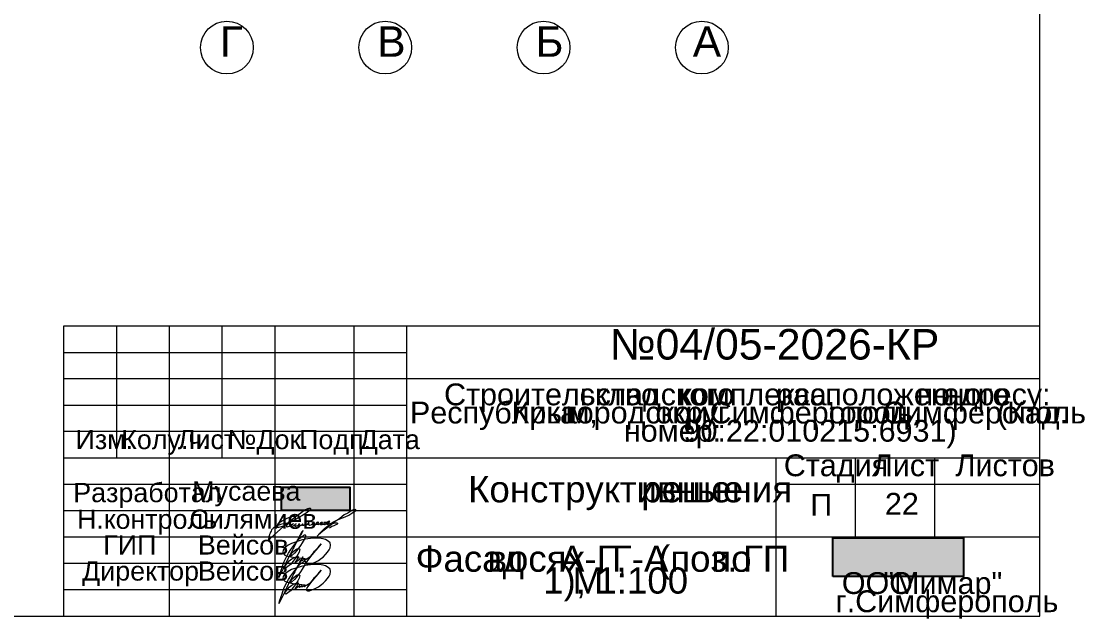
# Model space of a CAD drawing. Extents: x 8 to 21351, y 0 to 420.
# Drawn here: x 19069.7 to 19271.2, y 4.5 to 117.8 of the extents above; entities that cross this region are included whole.
import ezdxf

# ---------------------------------------------------------------- set-up
doc = ezdxf.new("R2010")
doc.units = 0
doc.styles.add('TEYPDFCAD_TEXT', font='arial.ttf')

msp = doc.modelspace()

# ---------------------------------------------------------------- hatches: boundary and pattern name
at = {"true_color": 0xffffff}
for points in [[(19118.99, 29.47), (19131.95, 29.47), (19131.95, 25.04), (19118.99, 25.04)], [(19223.5, 12.49), (19223.5, 19.83), (19248.22, 19.83), (19248.22, 12.49)]]:
    msp.add_hatch(color=0, dxfattribs=at).paths.add_polyline_path(points)

# ---------------------------------------------------------------- linework, layer by layer
at = {"color": 7, "lineweight": 20}
for p, q in [((19262.72, 4.98), (19262.72, 291.98)), ((19262.72, 59.98), (19077.72, 59.98)), ((19077.72, 59.98), (19077.72, 4.98)), ((19087.72, 59.98), (19087.72, 34.98)), ((19097.72, 59.98), (19097.72, 4.98)), ((19107.72, 59.98), (19107.72, 34.98)), ((19117.72, 59.98), (19117.72, 4.98)), ((19132.72, 59.98), (19132.72, 4.98)), ((19142.72, 59.98), (19142.72, 4.98)), ((19077.72, 54.98), (19142.72, 54.98)), ((19262.72, 49.98), (19077.72, 49.98)), ((19077.72, 44.98), (19142.72, 44.98)), ((19142.72, 39.98), (19077.72, 39.98)), ((19262.72, 34.98), (19077.72, 34.98)), ((19212.72, 4.98), (19212.72, 34.98)), ((19227.72, 34.98), (19227.72, 19.98)), ((19242.72, 34.98), (19242.72, 19.98)), ((19142.72, 29.98), (19077.72, 29.98)), ((19262.72, 29.98), (19212.72, 29.98)), ((19142.72, 24.98), (19077.72, 24.98)), ((19121.91, 24.06), (19122.4, 24.4)), ((19122.4, 24.4), (19123.01, 24.85)), ((19123.38, 24.36), (19122.86, 24.02)), ((19123.01, 24.85), (19123.22, 24.98)), ((19123.22, 24.98), (19123.45, 25.14)), ((19123.54, 24.44), (19123.38, 24.36)), ((19123.45, 25.14), (19123.58, 25.2)), ((19123.89, 24.66), (19123.54, 24.44)), ((19123.58, 25.2), (19123.77, 25.29)), ((19123.77, 25.29), (19123.88, 25.33)), ((19123.88, 25.33), (19123.99, 25.38)), ((19124.21, 24.92), (19123.89, 24.66)), ((19123.99, 25.38), (19124.11, 25.42)), ((19124.11, 25.42), (19124.26, 25.48)), ((19124.39, 25.08), (19124.21, 24.92)), ((19124.26, 25.48), (19124.34, 25.5)), ((19124.34, 25.5), (19124.45, 25.49)), ((19124.51, 25.24), (19124.39, 25.08)), ((19124.45, 25.49), (19124.53, 25.43)), ((19124.53, 25.43), (19124.51, 25.24)), ((19130.9, 24.18), (19130.08, 23.53)), ((19131.57, 24.54), (19130.9, 24.18)), ((19132.31, 25), (19131.57, 24.54)), ((19131.79, 24.16), (19132.54, 24.68)), ((19132.62, 25.17), (19132.31, 25)), ((19132.54, 24.68), (19133.06, 24.99)), ((19133, 25.22), (19132.62, 25.17)), ((19133.15, 25.17), (19133, 25.22)), ((19133.06, 24.99), (19133.15, 25.17)), ((19118.1, 22.22), (19118.05, 22.05)), ((19118.32, 22.45), (19118.1, 22.22)), ((19118.34, 22.19), (19118.21, 22.14)), ((19118.75, 22.81), (19118.32, 22.45)), ((19118.52, 22.25), (19118.34, 22.19)), ((19118.69, 22.29), (19118.52, 22.25)), ((19118.85, 22.35), (19118.69, 22.29)), ((19120.02, 23.49), (19118.75, 22.81)), ((19119.06, 22.43), (19118.85, 22.35)), ((19119.38, 22.48), (19119.06, 22.43)), ((19119.64, 22.53), (19119.38, 22.48)), ((19119.44, 22.04), (19119.79, 22.3)), ((19119.46, 22.15), (19119.8, 22.29)), ((19119.78, 22.56), (19119.64, 22.53)), ((19119.92, 22.58), (19119.78, 22.56)), ((19119.79, 22.3), (19119.96, 22.27)), ((19119.8, 22.29), (19120, 22.46)), ((19119.94, 22.57), (19119.92, 22.58)), ((19120.07, 22.47), (19119.94, 22.57)), ((19119.96, 22.27), (19120, 22.26)), ((19120.03, 22.26), (19119.99, 22.11)), ((19120, 22.46), (19120.17, 22.63)), ((19120, 22.26), (19120.06, 22.29)), ((19120.2, 23.58), (19120.02, 23.49)), ((19120.1, 22.34), (19120.03, 22.26)), ((19120.06, 22.29), (19120.15, 22.4)), ((19120.33, 22.49), (19120.07, 22.47)), ((19120.18, 22.44), (19120.1, 22.34)), ((19120.15, 22.4), (19120.32, 22.54)), ((19120.17, 22.63), (19120.4, 22.86)), ((19120.29, 22.52), (19120.18, 22.44)), ((19120.48, 23.69), (19120.2, 23.58)), ((19120.37, 22.57), (19120.29, 22.52)), ((19120.32, 22.54), (19120.48, 22.63)), ((19120.61, 22.7), (19120.33, 22.49)), ((19120.47, 22.64), (19120.37, 22.57)), ((19120.4, 22.86), (19121.13, 23.44)), ((19120.6, 22.68), (19120.47, 22.64)), ((19120.71, 23.76), (19120.48, 23.69)), ((19120.48, 22.63), (19120.56, 22.67)), ((19120.56, 22.67), (19120.67, 22.68)), ((19120.67, 22.68), (19120.6, 22.68)), ((19121.19, 23.09), (19120.61, 22.7)), ((19120.87, 23.81), (19120.71, 23.76)), ((19120.73, 22.16), (19120.9, 22.27)), ((19120.96, 22.31), (19120.81, 22.16)), ((19121.05, 23.87), (19120.87, 23.81)), ((19120.9, 22.27), (19120.99, 22.34)), ((19121.16, 22.45), (19120.96, 22.31)), ((19120.99, 22.34), (19121.07, 22.41)), ((19121.12, 23.89), (19121.05, 23.87)), ((19121.05, 22.92), (19121.23, 23)), ((19121.07, 22.41), (19121.13, 22.45)), ((19121.19, 23.9), (19121.12, 23.89)), ((19121.13, 23.44), (19121.54, 23.79)), ((19121.13, 22.45), (19121.24, 22.5)), ((19121.22, 22.47), (19121.16, 22.45)), ((19121.25, 23.92), (19121.19, 23.9)), ((19121.4, 23.18), (19121.19, 23.09)), ((19121.24, 22.5), (19121.22, 22.47)), ((19121.23, 23), (19121.31, 23.05)), ((19121.24, 22.5), (19121.26, 22.55)), ((19121.25, 22.53), (19121.24, 22.5)), ((19121.32, 23.92), (19121.25, 23.92)), ((19121.26, 22.55), (19121.25, 22.53)), ((19121.31, 23.05), (19121.35, 23.08)), ((19121.41, 23.92), (19121.32, 23.92)), ((19121.35, 23.08), (19121.42, 23.14)), ((19121.36, 22.16), (19121.42, 22.19)), ((19121.79, 23.36), (19121.4, 23.18)), ((19121.49, 23.92), (19121.41, 23.92)), ((19121.42, 23.14), (19121.45, 23.16)), ((19121.42, 22.19), (19121.47, 22.22)), ((19121.45, 23.16), (19121.56, 23.28)), ((19121.47, 22.22), (19121.56, 22.3)), ((19121.56, 23.9), (19121.49, 23.92)), ((19121.57, 22.3), (19121.51, 22.24)), ((19121.51, 22.24), (19121.51, 22.14)), ((19121.54, 23.79), (19121.91, 24.06)), ((19121.61, 23.86), (19121.56, 23.9)), ((19121.56, 23.28), (19121.61, 23.37)), ((19121.56, 22.3), (19121.59, 22.32)), ((19121.62, 22.36), (19121.57, 22.3)), ((19121.59, 22.32), (19121.63, 22.42)), ((19121.64, 23.82), (19121.61, 23.86)), ((19121.61, 23.37), (19121.64, 23.45)), ((19121.65, 22.41), (19121.62, 22.36)), ((19121.63, 22.42), (19121.71, 22.48)), ((19121.68, 23.74), (19121.64, 23.82)), ((19121.64, 23.45), (19121.69, 23.57)), ((19121.68, 22.45), (19121.65, 22.41)), ((19121.69, 23.65), (19121.68, 23.74)), ((19121.81, 22.5), (19121.68, 22.45)), ((19121.69, 23.57), (19121.69, 23.65)), ((19121.71, 22.48), (19121.81, 22.5)), ((19122.31, 23.69), (19121.79, 23.36)), ((19121.94, 22.11), (19122.08, 22.17)), ((19122.08, 22.17), (19122.1, 22.18)), ((19122.1, 22.18), (19122.19, 22.23)), ((19122.19, 22.23), (19122.22, 22.26)), ((19122.22, 22.26), (19122.25, 22.28)), ((19122.24, 22.28), (19122.28, 22.34)), ((19122.28, 22.34), (19122.32, 22.44)), ((19122.86, 24.02), (19122.31, 23.69)), ((19122.32, 22.44), (19122.35, 22.5)), ((19122.39, 22.59), (19122.34, 22.42)), ((19122.34, 22.42), (19122.34, 22.32)), ((19122.34, 22.32), (19122.34, 22.24)), ((19122.34, 22.24), (19122.38, 22.23)), ((19122.35, 22.5), (19122.39, 22.59)), ((19122.38, 22.23), (19122.43, 22.22)), ((19122.43, 22.22), (19122.49, 22.22)), ((19122.49, 22.22), (19122.53, 22.25)), ((19122.53, 22.25), (19122.73, 22.26)), ((19122.73, 22.26), (19122.79, 22.28)), ((19122.79, 22.28), (19122.88, 22.31)), ((19122.88, 22.31), (19122.9, 22.33)), ((19122.9, 22.33), (19122.96, 22.37)), ((19122.96, 22.37), (19123, 22.41)), ((19123.01, 22.42), (19122.99, 22.35)), ((19122.99, 22.35), (19122.99, 22.3)), ((19122.99, 22.3), (19123, 22.25)), ((19123, 22.41), (19123.04, 22.46)), ((19123, 22.25), (19123.05, 22.24)), ((19123.02, 22.45), (19123.01, 22.42)), ((19123.05, 22.47), (19123.02, 22.45)), ((19123.04, 22.46), (19123.09, 22.49)), ((19123.09, 22.49), (19123.05, 22.47)), ((19123.05, 22.24), (19123.1, 22.24)), ((19123.1, 22.24), (19123.25, 22.26)), ((19123.25, 22.26), (19123.39, 22.31)), ((19123.39, 22.31), (19123.53, 22.35)), ((19123.53, 22.35), (19123.71, 22.37)), ((19123.69, 22.81), (19123.64, 22.69)), ((19123.64, 22.69), (19123.64, 22.54)), ((19123.64, 22.54), (19123.64, 22.44)), ((19123.64, 22.44), (19123.68, 22.42)), ((19123.68, 22.42), (19123.73, 22.41)), ((19123.83, 22.89), (19123.69, 22.81)), ((19123.71, 22.37), (19123.85, 22.44)), ((19123.73, 22.41), (19123.78, 22.4)), ((19123.78, 22.4), (19123.85, 22.39)), ((19124, 22.93), (19123.83, 22.89)), ((19123.85, 22.44), (19123.92, 22.49)), ((19123.85, 22.39), (19124, 22.41)), ((19123.92, 22.49), (19124.08, 22.57)), ((19124.11, 22.93), (19124, 22.93)), ((19124, 22.41), (19124.06, 22.47)), ((19124.06, 22.47), (19124.12, 22.56)), ((19124.08, 22.57), (19124.12, 22.6)), ((19124.12, 22.51), (19124.09, 22.42)), ((19124.09, 22.42), (19124.09, 22.36)), ((19124.09, 22.36), (19124.17, 22.36)), ((19124.15, 22.91), (19124.11, 22.93)), ((19124.12, 22.6), (19124.17, 22.81)), ((19124.2, 22.69), (19124.12, 22.51)), ((19124.12, 22.56), (19124.17, 22.64)), ((19124.17, 22.89), (19124.15, 22.91)), ((19124.17, 22.81), (19124.17, 22.89)), ((19124.17, 22.64), (19124.2, 22.69)), ((19124.17, 22.36), (19124.39, 22.28)), ((19124.39, 22.28), (19124.61, 22.34)), ((19124.61, 22.34), (19124.72, 22.37)), ((19124.72, 22.37), (19124.99, 22.46)), ((19124.84, 22.53), (19124.81, 22.44)), ((19124.81, 22.44), (19124.81, 22.38)), ((19124.81, 22.38), (19124.84, 22.36)), ((19124.87, 22.59), (19124.84, 22.53)), ((19124.84, 22.36), (19124.89, 22.36)), ((19124.92, 22.66), (19124.87, 22.59)), ((19124.89, 22.36), (19124.99, 22.34)), ((19124.98, 22.71), (19124.92, 22.66)), ((19125.04, 22.72), (19124.98, 22.71)), ((19124.99, 22.46), (19125.05, 22.47)), ((19124.99, 22.34), (19125.14, 22.33)), ((19125.12, 22.74), (19125.04, 22.72)), ((19125.05, 22.47), (19125.13, 22.53)), ((19125.17, 22.73), (19125.12, 22.74)), ((19125.13, 22.53), (19125.17, 22.57)), ((19125.14, 22.33), (19125.21, 22.35)), ((19125.21, 22.73), (19125.17, 22.73)), ((19125.17, 22.57), (19125.23, 22.62)), ((19125.24, 22.73), (19125.21, 22.73)), ((19125.21, 22.35), (19125.43, 22.38)), ((19125.23, 22.68), (19125.24, 22.73)), ((19125.23, 22.62), (19125.23, 22.68)), ((19125.43, 22.38), (19125.54, 22.4)), ((19125.54, 22.4), (19125.61, 22.42)), ((19125.57, 22.61), (19125.56, 22.55)), ((19125.56, 22.55), (19125.56, 22.48)), ((19125.56, 22.48), (19125.6, 22.45)), ((19125.63, 22.68), (19125.57, 22.61)), ((19125.6, 22.45), (19125.69, 22.41)), ((19125.61, 22.42), (19125.74, 22.49)), ((19125.68, 22.73), (19125.63, 22.68)), ((19125.78, 22.78), (19125.68, 22.73)), ((19125.69, 22.41), (19125.77, 22.41)), ((19125.74, 22.49), (19125.85, 22.53)), ((19125.77, 22.41), (19125.94, 22.4)), ((19125.88, 22.8), (19125.78, 22.78)), ((19125.85, 22.53), (19125.95, 22.65)), ((19125.96, 22.81), (19125.88, 22.8)), ((19125.94, 22.4), (19126.06, 22.43)), ((19125.95, 22.65), (19126, 22.72)), ((19125.99, 22.81), (19125.96, 22.81)), ((19126.01, 22.78), (19125.99, 22.81)), ((19126, 22.72), (19126.01, 22.78)), ((19126.06, 22.43), (19126.28, 22.48)), ((19126.28, 22.48), (19126.45, 22.49)), ((19126.35, 22.64), (19126.29, 22.58)), ((19126.29, 22.58), (19126.29, 22.51)), ((19126.29, 22.51), (19126.3, 22.45)), ((19126.3, 22.45), (19126.4, 22.4)), ((19126.43, 22.69), (19126.35, 22.64)), ((19126.4, 22.4), (19126.48, 22.4)), ((19126.5, 22.74), (19126.43, 22.69)), ((19126.45, 22.49), (19126.58, 22.55)), ((19126.48, 22.4), (19126.56, 22.4)), ((19126.56, 22.76), (19126.5, 22.74)), ((19126.63, 22.76), (19126.56, 22.76)), ((19126.56, 22.4), (19126.73, 22.4)), ((19126.58, 22.55), (19126.7, 22.61)), ((19126.75, 22.75), (19126.63, 22.76)), ((19126.7, 22.61), (19126.77, 22.7)), ((19126.73, 22.4), (19126.86, 22.41)), ((19126.77, 22.7), (19126.75, 22.75)), ((19126.86, 22.41), (19126.91, 22.42)), ((19126.91, 22.42), (19127.01, 22.43)), ((19127.01, 22.43), (19127.03, 22.45)), ((19127.03, 22.45), (19127.11, 22.45)), ((19127.31, 22.78), (19127.05, 22.73)), ((19127.05, 22.73), (19127.05, 22.55)), ((19127.05, 22.55), (19127.16, 22.39)), ((19127.11, 22.45), (19127.21, 22.46)), ((19127.16, 22.39), (19127.27, 22.4)), ((19127.21, 22.46), (19127.39, 22.55)), ((19127.27, 22.4), (19127.48, 22.59)), ((19127.54, 22.78), (19127.31, 22.78)), ((19127.39, 22.55), (19127.56, 22.65)), ((19127.48, 22.59), (19127.69, 22.65)), ((19127.56, 22.65), (19127.54, 22.78)), ((19127.57, 22.59), (19127.54, 22.46)), ((19127.54, 22.46), (19127.6, 22.43)), ((19127.67, 22.73), (19127.57, 22.59)), ((19127.6, 22.43), (19127.73, 22.42)), ((19127.89, 22.92), (19127.67, 22.73)), ((19127.69, 22.65), (19128.01, 22.69)), ((19127.73, 22.42), (19127.86, 22.43)), ((19127.82, 22.11), (19128.46, 22.45)), ((19129.12, 22.86), (19127.85, 21.88)), ((19127.86, 22.43), (19128.44, 22.64)), ((19128.16, 23.02), (19127.89, 22.92)), ((19128.01, 22.69), (19128.16, 23.02)), ((19128.44, 22.64), (19128.98, 22.94)), ((19128.46, 22.45), (19129.06, 22.66)), ((19129.28, 22.34), (19128.93, 22.14)), ((19128.98, 22.94), (19129.65, 23.24)), ((19129.06, 22.66), (19129.47, 22.66)), ((19130.08, 23.53), (19129.12, 22.86)), ((19129.53, 22.39), (19129.28, 22.34)), ((19129.47, 22.66), (19129.62, 22.65)), ((19129.63, 22.59), (19129.53, 22.39)), ((19129.62, 22.65), (19129.63, 22.59)), ((19129.65, 23.24), (19130.58, 23.62)), ((19130.58, 23.62), (19131.05, 23.81)), ((19131.05, 23.81), (19131.79, 24.16)), ((19116.67, 20.2), (19116.63, 20.04)), ((19116.72, 20.39), (19116.67, 20.2)), ((19116.76, 20.49), (19116.72, 20.39)), ((19116.8, 20.63), (19116.76, 20.49)), ((19116.86, 20.76), (19116.8, 20.63)), ((19116.93, 20.95), (19116.86, 20.76)), ((19117.03, 21.13), (19116.93, 20.95)), ((19117.02, 19.83), (19119.44, 22.04)), ((19117.14, 21.35), (19117.03, 21.13)), ((19117.23, 21.46), (19117.14, 21.35)), ((19117.34, 21.58), (19117.23, 21.46)), ((19117.42, 21.69), (19117.34, 21.58)), ((19117.59, 21.8), (19117.42, 21.69)), ((19117.77, 21.9), (19117.59, 21.8)), ((19117.99, 22), (19117.77, 21.9)), ((19118.12, 22.07), (19117.99, 22)), ((19118.05, 22.05), (19118.06, 21.94)), ((19118.06, 21.94), (19118.15, 21.87)), ((19118.21, 22.14), (19118.12, 22.07)), ((19118.15, 21.87), (19118.48, 21.88)), ((19118.48, 21.88), (19119.46, 22.15)), ((19119.99, 22.11), (19119.97, 22.01)), ((19119.97, 22.01), (19120.02, 21.96)), ((19120.02, 21.96), (19120.1, 21.96)), ((19120.1, 21.96), (19120.26, 21.99)), ((19120.26, 21.99), (19120.45, 22.04)), ((19120.45, 22.04), (19120.56, 22.09)), ((19120.56, 22.09), (19120.64, 22.13)), ((19120.64, 22.13), (19120.73, 22.16)), ((19120.81, 22.16), (19120.79, 22.08)), ((19120.79, 22.08), (19120.8, 22.04)), ((19120.8, 22.04), (19120.86, 22.04)), ((19120.86, 22.04), (19120.93, 22.05)), ((19120.93, 22.05), (19121.07, 22.06)), ((19121.07, 22.06), (19121.2, 22.09)), ((19121.2, 22.09), (19121.25, 22.12)), ((19121.25, 22.12), (19121.36, 22.16)), ((19121.51, 22.14), (19121.53, 22.11)), ((19121.53, 22.11), (19121.57, 22.08)), ((19121.57, 22.08), (19121.66, 22.08)), ((19121.66, 22.08), (19121.74, 22.09)), ((19121.74, 22.09), (19121.79, 22.1)), ((19121.79, 22.1), (19121.94, 22.11)), ((19122.39, 19.86), (19122.62, 20.28)), ((19122.42, 20.2), (19122.4, 20.14)), ((19122.49, 20.31), (19122.42, 20.2)), ((19122.55, 20.4), (19122.49, 20.31)), ((19122.6, 20.52), (19122.55, 20.4)), ((19122.75, 20.79), (19122.6, 20.52)), ((19122.62, 20.28), (19122.74, 20.48)), ((19122.74, 20.48), (19122.84, 20.68)), ((19122.79, 20.89), (19122.75, 20.79)), ((19122.81, 20.92), (19122.79, 20.89)), ((19122.91, 21.06), (19122.81, 20.92)), ((19122.84, 20.68), (19122.89, 20.81)), ((19122.84, 20.07), (19122.97, 20.18)), ((19122.89, 20.81), (19123.04, 21.06)), ((19122.98, 21.14), (19122.91, 21.06)), ((19122.97, 20.18), (19123.1, 20.25)), ((19123.04, 21.19), (19122.98, 21.14)), ((19123.06, 21.21), (19123.04, 21.19)), ((19123.04, 21.06), (19123.06, 21.2)), ((19123.06, 21.2), (19123.06, 21.21)), ((19123.1, 20.25), (19123.24, 20.33)), ((19123.24, 20.33), (19123.39, 20.39)), ((19123.39, 20.39), (19123.48, 20.4)), ((19123.48, 20.4), (19123.51, 20.4)), ((19123.57, 20.25), (19123.49, 19.93)), ((19123.51, 20.4), (19123.52, 20.39)), ((19123.52, 20.39), (19123.54, 20.36)), ((19123.54, 20.36), (19123.57, 20.31)), ((19123.57, 20.31), (19123.57, 20.25)), ((19125.77, 20.18), (19126.39, 20.87)), ((19126.02, 20.4), (19125.77, 20.18)), ((19126.84, 21.09), (19126.02, 20.4)), ((19126.39, 20.87), (19127.11, 21.55)), ((19127.85, 21.88), (19126.84, 21.09)), ((19127.11, 21.55), (19127.82, 22.11)), ((19128.54, 21.98), (19128.12, 21.7)), ((19128.93, 22.14), (19128.54, 21.98)), ((19142.72, 19.98), (19077.72, 19.98)), ((19116.59, 19.81), (19116.56, 19.61)), ((19116.56, 19.61), (19116.56, 19.46)), ((19116.56, 19.46), (19116.62, 19.48)), ((19116.63, 20.04), (19116.59, 19.81)), ((19116.62, 19.48), (19116.75, 19.56)), ((19116.75, 19.56), (19117.02, 19.83)), ((19120.25, 18.46), (19119.75, 18.06)), ((19120.88, 18.8), (19120.25, 18.46)), ((19120.76, 17.61), (19121.33, 18.41)), ((19122.71, 19.4), (19120.88, 18.8)), ((19121.33, 18.41), (19122.13, 19.39)), ((19121.54, 18.41), (19121.38, 18.04)), ((19121.82, 18.94), (19121.54, 18.41)), ((19122, 19.3), (19121.82, 18.94)), ((19122.1, 19.5), (19122, 19.3)), ((19122.07, 19.38), (19122.31, 19.72)), ((19122.21, 19.78), (19122.1, 19.5)), ((19122.13, 19.39), (19122.51, 19.76)), ((19122.4, 20.14), (19122.21, 19.78)), ((19122.63, 18.4), (19122.29, 17.92)), ((19122.31, 19.72), (19122.39, 19.86)), ((19122.51, 19.76), (19122.68, 19.94)), ((19122.94, 18.89), (19122.63, 18.4)), ((19122.68, 19.94), (19122.77, 20.03)), ((19123.55, 19.6), (19122.71, 19.4)), ((19122.77, 20.03), (19122.84, 20.07)), ((19123.31, 19.5), (19122.94, 18.89)), ((19123.49, 19.93), (19123.31, 19.5)), ((19124.93, 19.79), (19123.55, 19.6)), ((19126.15, 19.79), (19124.93, 19.79)), ((19126.52, 18.69), (19125.5, 17.5)), ((19125.95, 18.03), (19126.52, 18.69)), ((19126.88, 19.65), (19126.15, 19.79)), ((19127.36, 19.5), (19126.88, 19.65)), ((19127.86, 19.24), (19127.36, 19.5)), ((19128.21, 18.88), (19127.86, 19.24)), ((19128.31, 18.47), (19128.21, 18.88)), ((19128.21, 17.95), (19128.31, 18.47)), ((19262.72, 19.98), (19142.72, 19.98)), ((19119.36, 17.49), (19119.29, 17.13)), ((19119.29, 17.13), (19119.35, 16.91)), ((19119.35, 16.91), (19119.65, 16.59)), ((19119.48, 17.7), (19119.36, 17.49)), ((19119.75, 18.06), (19119.48, 17.7)), ((19119.54, 15.39), (19120, 16.36)), ((19119.65, 16.59), (19120.25, 16.33)), ((19120, 16.36), (19120.33, 16.94)), ((19120.49, 16.41), (19120.13, 15.67)), ((19120.25, 16.33), (19121.23, 16.15)), ((19120.33, 16.94), (19120.76, 17.61)), ((19120.64, 16.68), (19120.49, 16.41)), ((19120.6, 16.26), (19120.61, 16.33)), ((19120.7, 16.3), (19120.6, 16.26)), ((19120.61, 16.33), (19120.64, 16.44)), ((19120.84, 17.02), (19120.64, 16.68)), ((19120.64, 16.44), (19120.82, 16.71)), ((19120.91, 16.42), (19120.7, 16.3)), ((19120.82, 16.71), (19121.06, 17.04)), ((19121.09, 17.58), (19120.84, 17.02)), ((19121.47, 16.91), (19120.91, 16.42)), ((19121.06, 17.04), (19121.4, 17.38)), ((19121.24, 17.83), (19121.09, 17.58)), ((19121.77, 16.17), (19121.23, 15.45)), ((19121.23, 16.15), (19124, 15.85)), ((19121.38, 18.04), (19121.24, 17.83)), ((19121.32, 16.08), (19121.61, 16.2)), ((19121.4, 17.38), (19121.75, 17.66)), ((19121.93, 17.44), (19121.47, 16.91)), ((19121.61, 16.2), (19121.8, 16.27)), ((19121.75, 17.66), (19122.01, 17.79)), ((19122.12, 16.7), (19121.77, 16.17)), ((19121.8, 16.27), (19121.98, 16.32)), ((19122.29, 17.92), (19121.93, 17.44)), ((19121.98, 16.32), (19122.08, 16.31)), ((19122.01, 17.79), (19122.19, 17.82)), ((19122.2, 16.12), (19122.02, 15.83)), ((19122.08, 16.31), (19122.23, 16.27)), ((19122.33, 17.15), (19122.12, 16.7)), ((19122.19, 17.82), (19122.28, 17.82)), ((19122.23, 16.27), (19122.2, 16.12)), ((19122.28, 17.82), (19122.39, 17.78)), ((19122.45, 17.42), (19122.33, 17.15)), ((19122.39, 17.78), (19122.46, 17.68)), ((19122.46, 17.68), (19122.45, 17.42)), ((19122.98, 16.16), (19122.91, 16.08)), ((19123.04, 16.2), (19122.98, 16.16)), ((19123.06, 16.23), (19123.04, 16.2)), ((19123.04, 16.08), (19123.06, 16.21)), ((19123.06, 16.21), (19123.06, 16.23)), ((19124.07, 16.06), (19124.56, 16.38)), ((19124.52, 16.31), (19124.17, 15.86)), ((19125.05, 16.98), (19124.52, 16.31)), ((19124.56, 16.38), (19125.07, 16.98)), ((19125.5, 17.5), (19125.05, 16.98)), ((19125.07, 16.98), (19125.29, 17.29)), ((19125.29, 17.29), (19125.53, 17.54)), ((19125.53, 17.54), (19125.95, 18.03)), ((19126.59, 16), (19126.88, 16.2)), ((19126.88, 16.2), (19127.35, 16.67)), ((19127.35, 16.67), (19127.75, 17.11)), ((19127.75, 17.11), (19128.02, 17.54)), ((19128.02, 17.54), (19128.21, 17.95)), ((19142.72, 14.98), (19077.72, 14.98)), ((19118.92, 13.71), (19119.15, 14.23)), ((19119.15, 14.23), (19119.25, 14.68)), ((19119.62, 14.57), (19119.15, 13.6)), ((19119.25, 14.68), (19119.54, 15.39)), ((19119.84, 15.08), (19119.62, 14.57)), ((19119.73, 14.31), (19119.8, 14.59)), ((19119.74, 14.17), (19119.73, 14.31)), ((19119.81, 14.15), (19119.74, 14.17)), ((19119.8, 14.59), (19120.06, 14.95)), ((19119.95, 14.19), (19119.81, 14.15)), ((19120.13, 15.67), (19119.84, 15.08)), ((19120.23, 14.38), (19119.95, 14.19)), ((19120.06, 14.95), (19120.49, 15.48)), ((19120.7, 14.79), (19120.23, 14.38)), ((19120.49, 15.48), (19120.71, 15.69)), ((19121.23, 15.45), (19120.7, 14.79)), ((19120.71, 15.69), (19120.99, 15.88)), ((19122.71, 14.41), (19120.88, 13.82)), ((19120.99, 15.88), (19121.32, 16.08)), ((19121.33, 13.43), (19122.13, 14.4)), ((19121.66, 15.35), (19121.52, 15.12)), ((19121.52, 15.12), (19121.62, 15.18)), ((19121.62, 15.18), (19121.99, 15.46)), ((19122.02, 15.83), (19121.66, 15.35)), ((19122, 14.31), (19121.82, 13.95)), ((19121.99, 15.46), (19122.3, 15.68)), ((19122.1, 14.52), (19122, 14.31)), ((19122.07, 14.4), (19122.31, 14.74)), ((19122.21, 14.8), (19122.1, 14.52)), ((19122.13, 14.4), (19122.51, 14.78)), ((19122.4, 15.16), (19122.21, 14.8)), ((19122.3, 15.68), (19122.49, 15.81)), ((19122.31, 14.74), (19122.39, 14.88)), ((19122.39, 14.88), (19122.62, 15.3)), ((19122.42, 15.22), (19122.4, 15.16)), ((19122.49, 15.33), (19122.42, 15.22)), ((19122.55, 15.41), (19122.49, 15.33)), ((19122.51, 14.78), (19122.68, 14.95)), ((19122.6, 15.53), (19122.55, 15.41)), ((19122.75, 15.81), (19122.6, 15.53)), ((19122.62, 15.3), (19122.74, 15.5)), ((19122.68, 14.95), (19122.77, 15.04)), ((19123.55, 14.62), (19122.71, 14.41)), ((19122.74, 15.5), (19122.84, 15.7)), ((19122.79, 15.9), (19122.75, 15.81)), ((19122.77, 15.04), (19122.84, 15.09)), ((19122.81, 15.94), (19122.79, 15.9)), ((19122.91, 16.08), (19122.81, 15.94)), ((19122.82, 15.64), (19122.81, 15.58)), ((19122.81, 15.58), (19122.82, 15.54)), ((19122.84, 15.74), (19122.82, 15.68)), ((19122.82, 15.68), (19122.82, 15.64)), ((19122.82, 15.54), (19122.83, 15.54)), ((19122.83, 15.54), (19123.05, 15.62)), ((19122.84, 15.7), (19122.89, 15.83)), ((19122.84, 15.09), (19122.97, 15.2)), ((19122.89, 15.83), (19123.04, 16.08)), ((19123.31, 14.52), (19122.94, 13.91)), ((19122.97, 15.2), (19123.1, 15.27)), ((19123.05, 15.62), (19123.13, 15.65)), ((19123.1, 15.27), (19123.24, 15.34)), ((19123.13, 15.65), (19123.17, 15.68)), ((19123.17, 15.68), (19123.22, 15.71)), ((19123.22, 15.71), (19123.31, 15.76)), ((19123.24, 15.34), (19123.39, 15.41)), ((19123.31, 15.76), (19123.34, 15.8)), ((19123.34, 15.8), (19123.31, 15.75)), ((19123.31, 15.75), (19123.31, 15.65)), ((19123.31, 15.65), (19123.31, 15.6)), ((19123.31, 15.6), (19123.32, 15.59)), ((19123.49, 14.94), (19123.31, 14.52)), ((19123.32, 15.59), (19123.4, 15.61)), ((19123.39, 15.41), (19123.48, 15.42)), ((19123.4, 15.61), (19123.45, 15.64)), ((19123.45, 15.64), (19123.52, 15.68)), ((19123.48, 15.42), (19123.51, 15.42)), ((19123.57, 15.27), (19123.49, 14.94)), ((19123.51, 15.42), (19123.52, 15.41)), ((19123.52, 15.68), (19123.56, 15.71)), ((19123.52, 15.41), (19123.54, 15.38)), ((19123.54, 15.38), (19123.57, 15.32)), ((19124.93, 14.81), (19123.55, 14.62)), ((19123.56, 15.71), (19123.64, 15.76)), ((19123.57, 15.32), (19123.57, 15.27)), ((19123.64, 15.76), (19124.07, 16.06)), ((19123.76, 15.12), (19123.75, 15.01)), ((19123.75, 15.01), (19123.77, 14.92)), ((19123.84, 15.34), (19123.76, 15.12)), ((19123.77, 14.92), (19123.84, 14.84)), ((19124.17, 15.86), (19123.84, 15.34)), ((19123.84, 14.84), (19123.96, 14.79)), ((19123.96, 14.79), (19124.31, 14.8)), ((19124, 15.85), (19124.03, 15.81)), ((19124.31, 14.8), (19125.42, 15.21)), ((19126.15, 14.81), (19124.93, 14.81)), ((19125.42, 15.21), (19126.03, 15.55)), ((19126.03, 15.55), (19126.59, 16)), ((19126.88, 14.67), (19126.15, 14.81)), ((19127.36, 14.52), (19126.88, 14.67)), ((19127.86, 14.25), (19127.36, 14.52)), ((19128.21, 13.9), (19127.86, 14.25)), ((19118.81, 12.93), (19118.53, 12.35)), ((19118.53, 12.35), (19118.56, 12.49)), ((19118.56, 12.49), (19118.64, 12.76)), ((19118.64, 12.76), (19118.71, 13.06)), ((19118.71, 13.06), (19118.83, 13.32)), ((19119.15, 13.6), (19118.81, 12.93)), ((19118.83, 13.32), (19118.92, 13.71)), ((19119.36, 12.5), (19119.29, 12.14)), ((19119.29, 12.14), (19119.35, 11.92)), ((19119.48, 12.72), (19119.36, 12.5)), ((19119.75, 13.07), (19119.48, 12.72)), ((19120.25, 13.47), (19119.75, 13.07)), ((19120.88, 13.82), (19120.25, 13.47)), ((19120.33, 11.96), (19120.76, 12.63)), ((19120.76, 12.63), (19121.33, 13.43)), ((19121.09, 12.6), (19120.84, 12.03)), ((19121.06, 12.06), (19121.4, 12.4)), ((19121.24, 12.84), (19121.09, 12.6)), ((19121.38, 13.06), (19121.24, 12.84)), ((19121.54, 13.43), (19121.38, 13.06)), ((19121.4, 12.4), (19121.75, 12.67)), ((19121.93, 12.46), (19121.47, 11.93)), ((19121.82, 13.95), (19121.54, 13.43)), ((19121.75, 12.67), (19122.01, 12.81)), ((19122.29, 12.94), (19121.93, 12.46)), ((19122.01, 12.81), (19122.19, 12.83)), ((19122.33, 12.17), (19122.12, 11.71)), ((19122.19, 12.83), (19122.28, 12.84)), ((19122.28, 12.84), (19122.39, 12.8)), ((19122.63, 13.42), (19122.29, 12.94)), ((19122.45, 12.44), (19122.33, 12.17)), ((19122.39, 12.8), (19122.46, 12.7)), ((19122.46, 12.7), (19122.45, 12.44)), ((19122.94, 13.91), (19122.63, 13.42)), ((19125.5, 12.51), (19125.05, 11.99)), ((19125.07, 12), (19125.29, 12.3)), ((19125.29, 12.3), (19125.53, 12.55)), ((19126.52, 13.71), (19125.5, 12.51)), ((19125.53, 12.55), (19125.95, 13.04)), ((19125.95, 13.04), (19126.52, 13.71)), ((19127.35, 11.69), (19127.75, 12.13)), ((19127.75, 12.13), (19128.02, 12.56)), ((19128.02, 12.56), (19128.21, 12.97)), ((19128.31, 13.49), (19128.21, 13.9)), ((19128.21, 12.97), (19128.31, 13.49)), ((19119.25, 9.7), (19119.54, 10.41)), ((19119.35, 11.92), (19119.65, 11.61)), ((19119.54, 10.41), (19120, 11.38)), ((19119.84, 10.09), (19119.62, 9.59)), ((19119.65, 11.61), (19120.25, 11.35)), ((19120.13, 10.69), (19119.84, 10.09)), ((19120, 11.38), (19120.33, 11.96)), ((19120.06, 9.97), (19120.49, 10.5)), ((19120.49, 11.42), (19120.13, 10.69)), ((19120.25, 11.35), (19121.23, 11.17)), ((19120.64, 11.69), (19120.49, 11.42)), ((19120.49, 10.5), (19120.71, 10.71)), ((19120.6, 11.28), (19120.61, 11.34)), ((19120.7, 11.31), (19120.6, 11.28)), ((19120.61, 11.34), (19120.64, 11.46)), ((19120.84, 12.03), (19120.64, 11.69)), ((19120.64, 11.46), (19120.82, 11.73)), ((19120.91, 11.44), (19120.7, 11.31)), ((19121.23, 10.46), (19120.7, 9.81)), ((19120.71, 10.71), (19120.99, 10.89)), ((19120.82, 11.73), (19121.06, 12.06)), ((19121.47, 11.93), (19120.91, 11.44)), ((19120.99, 10.89), (19121.32, 11.1)), ((19121.77, 11.18), (19121.23, 10.46)), ((19121.23, 11.17), (19124, 10.87)), ((19121.32, 11.1), (19121.61, 11.21)), ((19121.66, 10.36), (19121.52, 10.14)), ((19121.52, 10.14), (19121.62, 10.2)), ((19121.61, 11.21), (19121.8, 11.28)), ((19121.62, 10.2), (19121.99, 10.48)), ((19122.02, 10.85), (19121.66, 10.36)), ((19122.12, 11.71), (19121.77, 11.18)), ((19121.8, 11.28), (19121.98, 11.34)), ((19121.98, 11.34), (19122.08, 11.33)), ((19121.99, 10.48), (19122.3, 10.7)), ((19122.2, 11.14), (19122.02, 10.85)), ((19122.08, 11.33), (19122.23, 11.28)), ((19122.23, 11.28), (19122.2, 11.14)), ((19122.3, 10.7), (19122.49, 10.83)), ((19122.38, 10.63), (19122.34, 10.52)), ((19122.34, 10.52), (19122.36, 10.5)), ((19122.36, 10.5), (19122.41, 10.5)), ((19122.45, 10.79), (19122.38, 10.63)), ((19122.41, 10.5), (19122.52, 10.53)), ((19122.49, 10.83), (19122.45, 10.79)), ((19122.52, 10.53), (19122.65, 10.64)), ((19122.65, 10.64), (19122.73, 10.71)), ((19122.73, 10.71), (19122.79, 10.76)), ((19122.79, 10.76), (19122.87, 10.83)), ((19122.82, 10.65), (19122.81, 10.6)), ((19122.81, 10.6), (19122.82, 10.56)), ((19122.84, 10.75), (19122.82, 10.69)), ((19122.82, 10.69), (19122.82, 10.65)), ((19122.82, 10.56), (19122.83, 10.56)), ((19122.83, 10.56), (19123.05, 10.64)), ((19122.89, 10.86), (19122.85, 10.78)), ((19122.87, 10.83), (19122.91, 10.88)), ((19122.91, 10.88), (19122.89, 10.86)), ((19123.05, 10.64), (19123.13, 10.67)), ((19123.13, 10.67), (19123.17, 10.7)), ((19123.17, 10.7), (19123.22, 10.73)), ((19123.22, 10.73), (19123.31, 10.78)), ((19123.31, 10.78), (19123.34, 10.82)), ((19123.34, 10.82), (19123.31, 10.77)), ((19123.31, 10.77), (19123.31, 10.67)), ((19123.31, 10.67), (19123.31, 10.62)), ((19123.31, 10.62), (19123.32, 10.61)), ((19123.32, 10.61), (19123.4, 10.62)), ((19123.4, 10.62), (19123.45, 10.66)), ((19123.45, 10.66), (19123.52, 10.7)), ((19123.52, 10.7), (19123.56, 10.72)), ((19123.56, 10.72), (19123.64, 10.78)), ((19123.64, 10.78), (19124.07, 11.07)), ((19123.76, 10.14), (19123.75, 10.03)), ((19123.84, 10.36), (19123.76, 10.14)), ((19124.17, 10.88), (19123.84, 10.36)), ((19124, 10.87), (19124.03, 10.83)), ((19124.07, 11.07), (19124.56, 11.4)), ((19124.52, 11.32), (19124.17, 10.88)), ((19124.31, 9.81), (19125.42, 10.23)), ((19125.05, 11.99), (19124.52, 11.32)), ((19124.56, 11.4), (19125.07, 12)), ((19125.42, 10.23), (19126.03, 10.57)), ((19126.03, 10.57), (19126.59, 11.02)), ((19126.59, 11.02), (19126.88, 11.22)), ((19126.88, 11.22), (19127.35, 11.69)), ((19142.72, 9.98), (19077.72, 9.98)), ((19118.64, 7.78), (19118.71, 8.08)), ((19118.71, 8.08), (19118.83, 8.34)), ((19119.15, 8.61), (19118.81, 7.95)), ((19118.83, 8.34), (19118.92, 8.72)), ((19118.92, 8.72), (19119.15, 9.24)), ((19119.15, 9.24), (19119.25, 9.7)), ((19119.62, 9.59), (19119.15, 8.61)), ((19119.73, 9.33), (19119.8, 9.6)), ((19119.74, 9.19), (19119.73, 9.33)), ((19119.81, 9.17), (19119.74, 9.19)), ((19119.8, 9.6), (19120.06, 9.97)), ((19119.95, 9.21), (19119.81, 9.17)), ((19120.23, 9.4), (19119.95, 9.21)), ((19120.7, 9.81), (19120.23, 9.4)), ((19123.75, 10.03), (19123.77, 9.94)), ((19123.77, 9.94), (19123.84, 9.86)), ((19123.84, 9.86), (19123.96, 9.8)), ((19123.96, 9.8), (19124.31, 9.81)), ((19118.81, 7.95), (19118.53, 7.37)), ((19118.53, 7.37), (19118.56, 7.51)), ((19118.56, 7.51), (19118.64, 7.78)), ((18867.72, 4.98), (19262.72, 4.98))]:
    msp.add_line(p, q, dxfattribs=at)
at = {"color": 0, "true_color": 0xffffff}
for points in [[(19118.99, 29.47), (19131.95, 29.47), (19131.95, 25.04), (19118.99, 25.04)], [(19223.5, 12.49), (19223.5, 19.83), (19248.22, 19.83), (19248.22, 12.49)]]:
    msp.add_lwpolyline(points, close=True, dxfattribs=at)
at = {"color": 7, "lineweight": 15}
for centre in [(19108.67, 112.81), (19138.67, 112.81), (19168.67, 112.81), (19198.67, 112.81)]:
    msp.add_circle(centre, 5, dxfattribs=at)

# ---------------------------------------------------------------- texts
at = {"color": 7, "style": 'TEYPDFCAD_TEXT'}
for s, height, p in [('Г', 5.79, (19107.32, 111.06)), ('В', 5.79, (19137.13, 111.06)), ('Б', 5.79, (19167.13, 111.06)), ('А', 5.79, (19196.93, 111.06)), ('№04/05-2026-КР', 5.7926, (19181.23, 53.65)), ('Строительство', 4.1381, (19149.81, 44.98)), ('складского', 4.138, (19175.49, 44.98)), ('комплекса,', 4.138, (19194.24, 44.98)), ('расположенного', 4.1381, (19212.7, 44.98)), ('по', 4.138, (19239.33, 44.98)), ('адресу:', 4.138, (19244.33, 44.98)), ('Республика', 4.138, (19143.35, 41.53)), ('Крым,', 4.138, (19162.62, 41.53)), ('городской', 4.138, (19172.84, 41.53)), ('округ', 4.138, (19189.87, 41.53)), ('Симферополь,', 4.1381, (19200.13, 41.53)), ('город', 4.138, (19222.68, 41.53)), ('Симферополь', 4.1381, (19232.94, 41.53)), ('(Кад.', 4.138, (19254.56, 41.53)), ('90:22:010215:6931)', 4.1381, (19195.19, 38.08)), ('Изм.', 3.641, (19080, 36.67)), ('Колу.ч.', 3.641, (19088.64, 36.67)), ('Лист', 3.641, (19099.37, 36.67)), ('№Док.', 3.641, (19108.8, 36.67)), ('Подп.', 3.641, (19122.35, 36.67)), ('Дата', 3.641, (19133.8, 36.67)), ('номер:', 4.138, (19183.89, 38.08)), ('Стадия', 4.138, (19214.19, 31.53)), ('Лист', 4.138, (19231.04, 31.53)), ('Листов', 4.138, (19246.71, 31.53)), ('Разработал', 3.641, (19079.56, 26.61)), ('Мусаева', 3.641, (19102.1, 26.9)), ('Конструктивные', 4.9671, (19154.37, 26.58)), ('решения', 4.967, (19187.16, 26.58)), ('22', 4.138, (19233.34, 24.23)), ('П', 4.14, (19219.19, 24.03)), ('Н.контроль', 3.641, (19080.26, 21.56)), ('Силямиев', 3.641, (19101.56, 21.56)), ('ГИП', 3.641, (19085.23, 16.68)), ('Вейсов', 3.641, (19103.18, 16.68)), ('Фасад', 4.967, (19144.43, 13.41)), ('А-Г,', 4.967, (19171.78, 13.41)), ('Г-А', 4.967, (19181.63, 13.41)), ('(поз.', 4.967, (19190.37, 13.41)), ('ГП', 4.967, (19206.46, 13.41)), ('в', 4.97, (19158.05, 13.41)), ('осях', 4.967, (19161.92, 13.41)), ('по', 4.967, (19200.46, 13.41)), ('Директор', 3.641, (19081.23, 11.74)), ('Вейсов', 3.641, (19103.18, 11.74)), ('1),', 4.967, (19168.6, 9.27)), ('М', 4.97, (19174.18, 9.27)), ('1:100', 4.967, (19178.69, 9.27)), ('ООО', 4.138, (19225.18, 9.2)), ('"Мимар"', 4.138, (19233.04, 9.2)), ('г.Симферополь', 4.1381, (19224, 5.75))]:
    msp.add_text(s, height=height, dxfattribs=at).set_placement(p)

doc.saveas('drawing.dxf')
